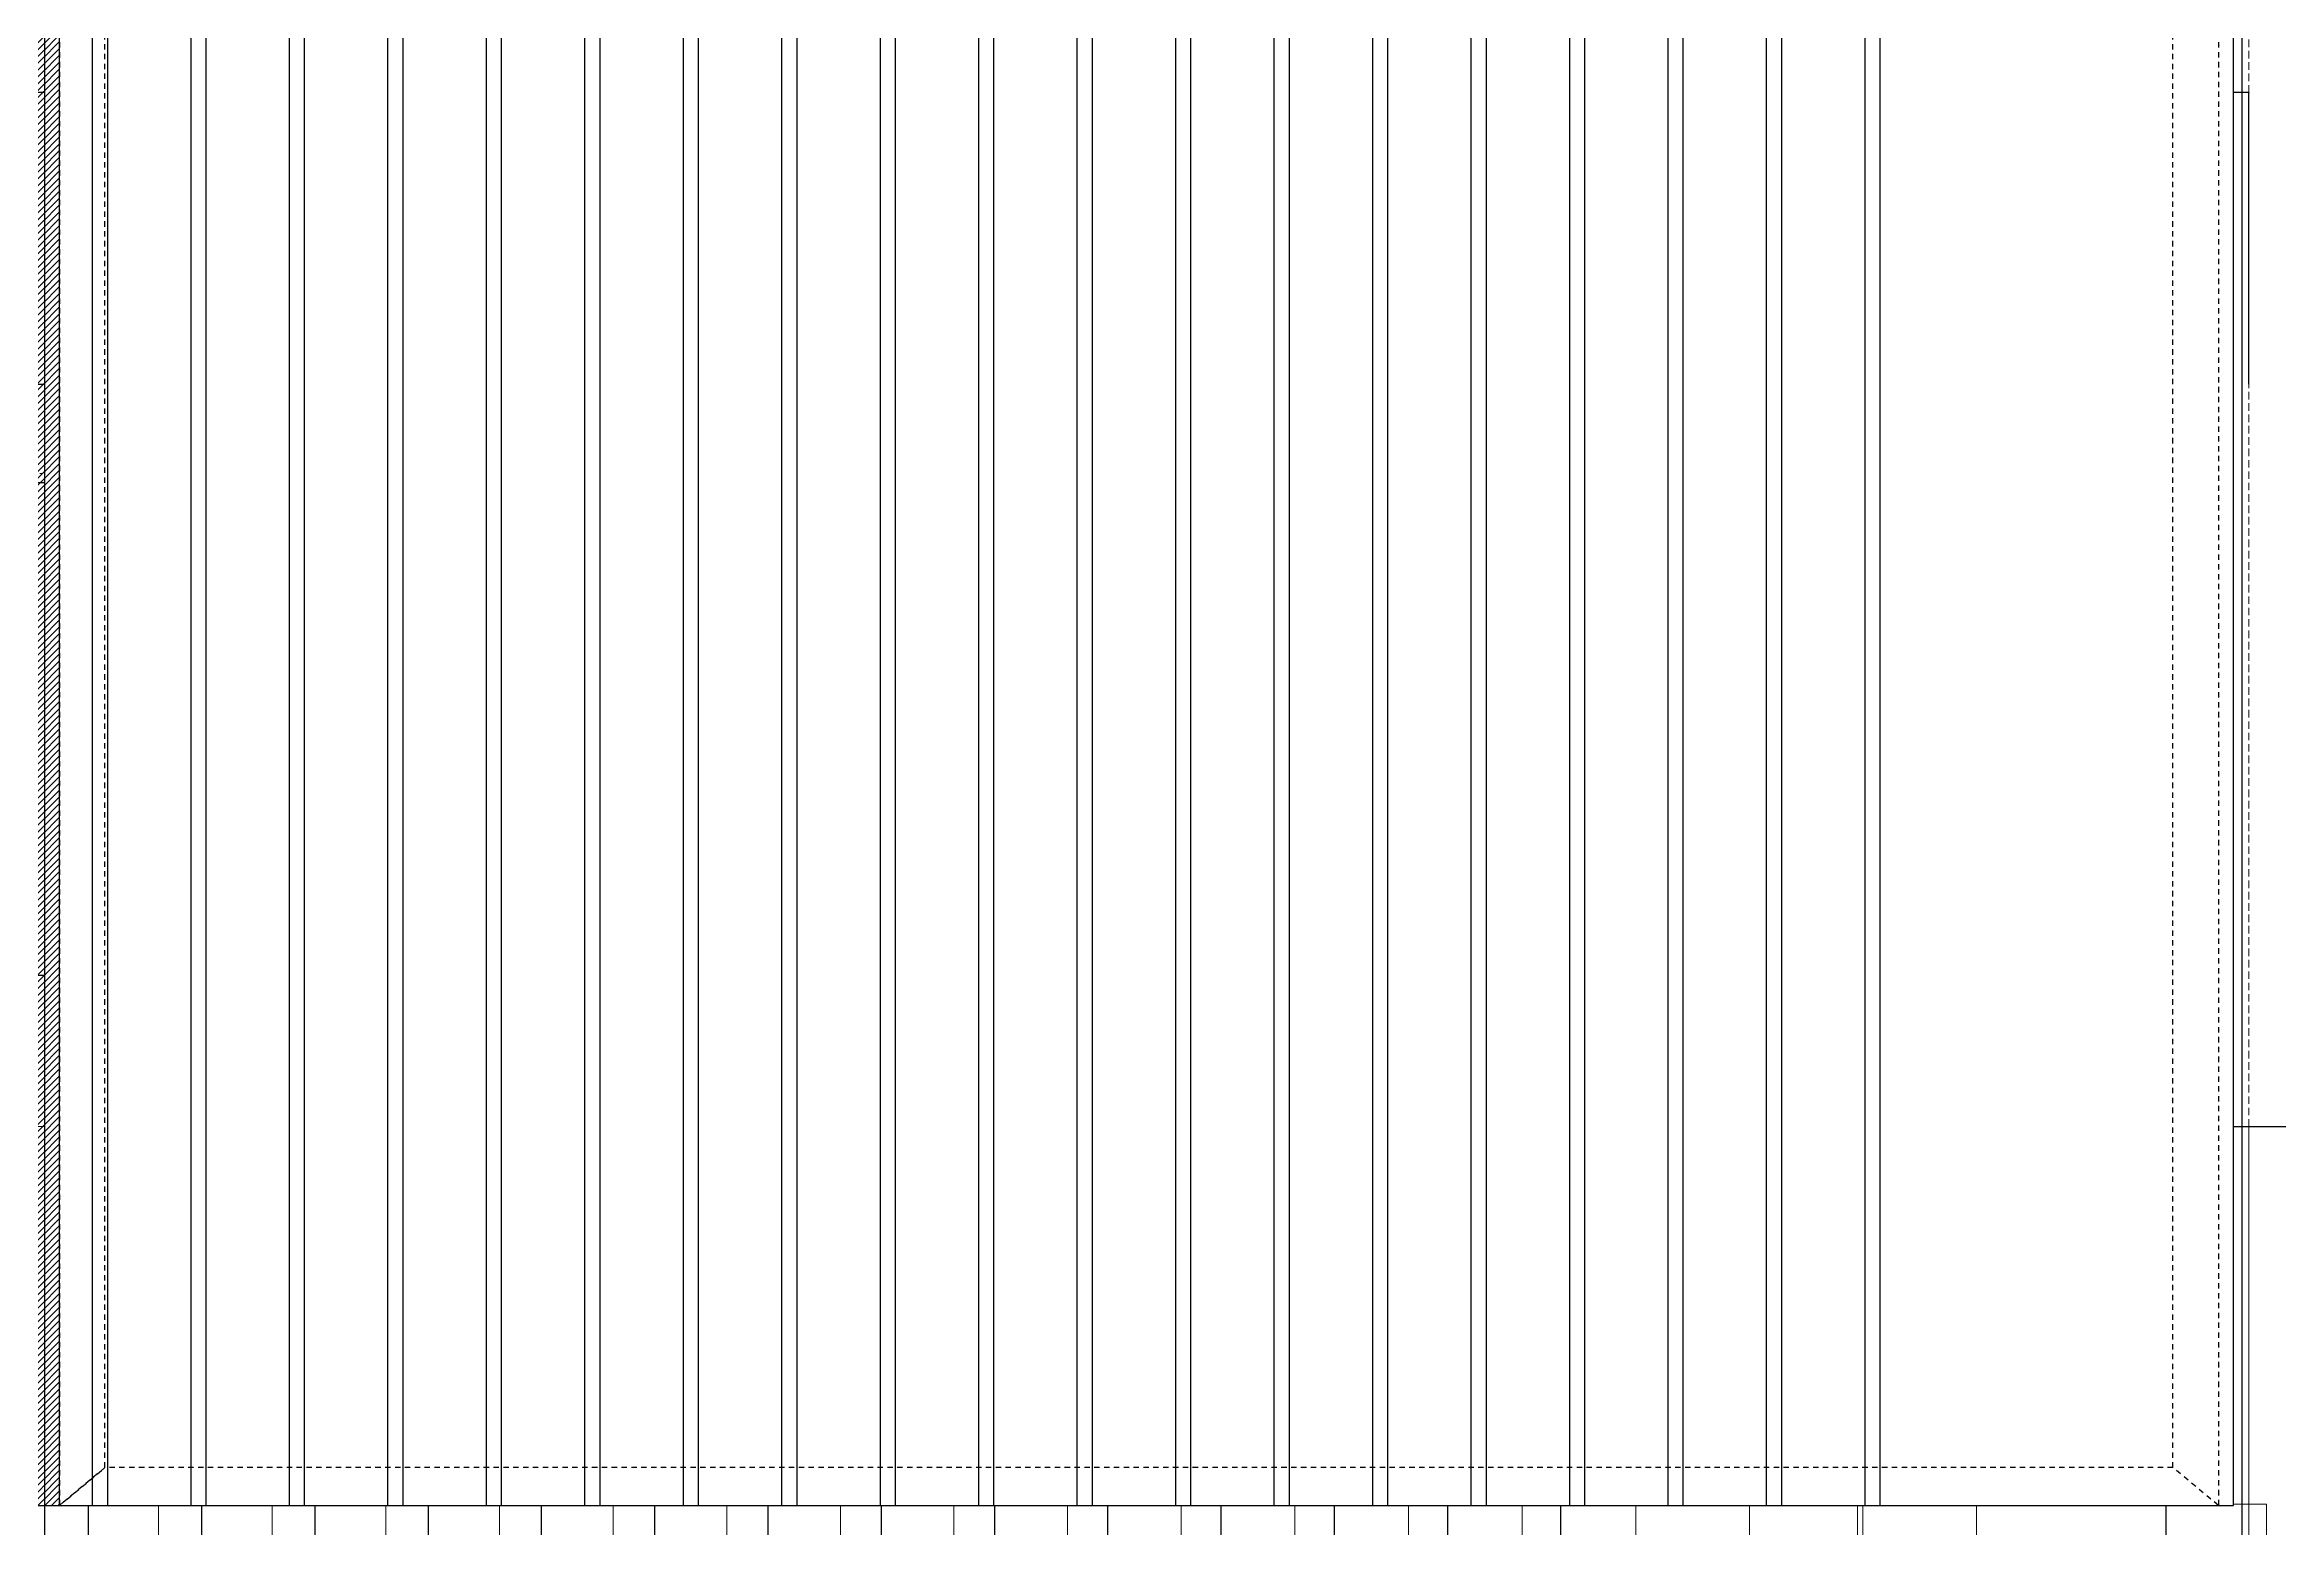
# Model space of a CAD drawing. Header units: millimetres. Extents: x 663313 to 1226001, y 1431724 to 1620898.
# Drawn here: x 806207 to 807682, y 1513690 to 1514669 of the extents above; entities that cross this region are included whole.
import ezdxf

# ---------------------------------------------------------------- set-up
doc = ezdxf.new("R2010")
doc.units = ezdxf.units.MM
doc.set_wipeout_variables(frame=1)
for name, pattern in [('CENTER', [50.8, 31.75, -6.35, 6.35, -6.35]), ('DPA_Grid _ Level 100', [1000, 550, -160, 130, -160]), ('HIDDEN', [0.375, 0.25, -0.125]), ('TA_GL_000.70000', [1.925, 0.7, -0.175, 0.175, -0.175, 0.7]), ('TA_HL_001.00000', [6.5, 3.55, -2.95]), ('XKITLINE00', [0]), ('XKITLINE02', [4, 2, -2])]:
    doc.linetypes.add(name, pattern=pattern)
for name, color, linetype, plot in [('000 - 0_HIDE_OBJ_FRAMING_DEF_SUB', 7, 'Continuous', False), ('000_AREA_ASPG_AREA_HATCH_', 7, 'Continuous', False), ('000_AREA_ASPG_AREA_MAIN_COLOR_1', 7, 'Continuous', False)]:
    doc.layers.add(name, color=color, linetype=linetype, plot=plot)
for name, color, linetype in [('000 - 0_SYM_DWG_GRIDLINE_MAIN_COLOR_251', 7, 'Continuous'), ('000 - CONCRETE_EX_BUILDING_MAIN_COLOR_1', 7, 'Continuous'), ('000 - GRID', 7, 'CENTER'), ('010 - ASPG_EXTR_MAIN_COLOR_2', 7, 'Continuous'), ('010 - ASPG_EXTR_WIPEOUT_', 7, 'Continuous'), ('010 - ASPG_FRAMING_MAIN_COLOR_1', 7, 'Continuous'), ('010 - ASPG_FRAMING_SUB_COLOR_2', 7, 'Continuous'), ('DIM', 7, 'Continuous')]:
    doc.layers.add(name, color=color, linetype=linetype)
for name, color, linetype, lineweight in [('A-FLOR-E', 7, 'Continuous', 9), ('A-GENM', 7, 'Continuous', 9), ('Bolt', 7, 'Continuous', 0), ('Part', 7, 'Continuous', 0)]:
    doc.layers.add(name, color=color, linetype=linetype, lineweight=lineweight)
doc.styles.add('Arial', font='arial.ttf')
doc.styles.add('TA', font='', dxfattribs={"height": 4.5})
doc.styles.get('TA').set_extended_font_data('Cordia New')
doc.dimstyles.new('Dim - 40 - End', dxfattribs={"dimscale": 0.04, "dimtxt": 3, "dimasz": 1, "dimexe": 0, "dimexo": 2.5, "dimgap": 1.5, "dimtad": 1, "dimdec": 0, "dimlfac": 1000, "dimzin": 1, "dimdsep": 46, "dimtxsty": 'Arial', "dimblk": 'END', "dimcen": 0.09, "dimclrd": 7, "dimclre": 7, "dimclrt": 7, "dimadec": 0, "dimazin": 0, "dimtfac": 1, "dimtdec": 0, "dimtix": 1, "dimtofl": 0, "dimtmove": 2, "dimatfit": 3, "dimfxl": 1, "dimtfill": 1, "dimtfillclr": 256, "dimtolj": 1, "dimtzin": 0, "dimarcsym": 0})

# ---------------------------------------------------------------- blocks, each defined once
blk = doc.blocks.new('*U4807')
at = {"layer": '000 - 0_SYM_DWG_GRIDLINE_MAIN_COLOR_251', "color": 7, "linetype": 'ByBlock', "ltscale": 5}
blk.add_line((12, 0), (-308, 0), dxfattribs=at)
at = {"color": 7, "style": 'TA', "flags": 1}
blk.add_attdef('LOCATION', (6, -6), '', height=4.5, rotation=270, dxfattribs=at)
blk = doc.blocks.new('W-1-PP18-ST_ENT4_REV00_20260602-143416_ELEVATION_1_DIMS')
at = {"layer": '000 - GRID', "color": 7, "linetype": 'TA_GL_000.70000', "xscale": 50, "yscale": 50, "zscale": 50, "rotation": 180}
blk.add_blockref('*U4807', (0, 106350), dxfattribs=at)
blk = doc.blocks.new('*A2772264')
at = {"layer": 'Part', "color": 7, "linetype": 'XKITLINE00', "lineweight": 0}
for p, q in [((265.875752, -44.216541), (265.875759, -44.216541)), ((265.875759, -44.216541), (268.075759, -44.216541)), ((265.875759, -44.316541), (265.875759, -44.216541)), ((268.075752, -44.216541), (268.075759, -44.216541)), ((268.075759, -44.216541), (268.075759, -44.316541)), ((265.875752, -44.316541), (265.875759, -44.316541)), ((268.075759, -44.316541), (265.875759, -44.316541)), ((268.075752, -44.316541), (268.075759, -44.316541))]:
    blk.add_line(p, q, dxfattribs=at)
at = {"layer": 'Part', "color": 7, "linetype": 'XKITLINE02', "lineweight": 0}
for p, q in [((265.875752, -44.216541), (265.875752, -44.316541)), ((268.075752, -44.216541), (268.075752, -44.316541))]:
    blk.add_line(p, q, dxfattribs=at)
blk = doc.blocks.new('*A2773265')
at = {"layer": 'Part', "color": 7, "linetype": 'XKITLINE02', "lineweight": 0}
for p, q in [((267.005754, -43.616541), (267.055757, -43.616541)), ((267.005754, -44.216541), (267.005754, -43.616541)), ((267.005757, -43.616541), (267.005757, -44.116541)), ((267.055754, -44.166541), (267.055754, -43.616541)), ((267.055757, -43.616541), (267.055757, -44.116541)), ((267.005754, -44.216541), (267.605757, -44.216541)), ((267.605754, -44.216541), (267.605754, -44.166541))]:
    blk.add_line(p, q, dxfattribs=at)
at = {"layer": 'Part', "color": 7, "linetype": 'XKITLINE00', "lineweight": 0}
for p, q in [((267.005757, -44.116541), (267.005757, -44.216541)), ((267.605757, -44.166541), (267.055754, -44.166541)), ((267.055757, -44.116541), (267.055757, -44.166541)), ((267.605757, -44.216541), (267.605757, -44.166541))]:
    blk.add_line(p, q, dxfattribs=at)
blk = doc.blocks.new('*A2775267')
at = {"layer": 'Bolt', "color": 7, "linetype": 'XKITLINE02', "lineweight": 0}
for p, q in [((267.055755, -43.746541), (267.005755, -43.746541)), ((267.134955, -43.916541), (266.705755, -43.916541)), ((267.005755, -43.846541), (266.945755, -43.846541)), ((267.005756, -43.986541), (266.945756, -43.986541)), ((267.055756, -44.086541), (267.005756, -44.086541))]:
    blk.add_line(p, q, dxfattribs=at)
blk = doc.blocks.new('*A2776268')
at = {"layer": 'Bolt'}
for points in [[(266.006, -44.317), (266.006, -44.217), (266.146, -44.217), (266.146, -44.317)], [(267.806, -44.317), (267.806, -44.217), (267.946, -44.217), (267.946, -44.317)]]:
    blk.add_hatch(color=7, dxfattribs=at).paths.add_polyline_path(points, flags=17)
at = {"layer": 'Bolt', "color": 7, "linetype": 'XKITLINE00', "lineweight": 0}
for p, q in [((266.006, -44.217), (266.006, -44.317)), ((266.076, -44.217), (266.076, -44.317)), ((266.146, -44.217), (266.146, -44.317)), ((267.806, -44.217), (267.806, -44.317)), ((267.876, -44.217), (267.876, -44.317)), ((267.946, -44.217), (267.946, -44.317))]:
    blk.add_line(p, q, dxfattribs=at)
blk = doc.blocks.new('*A2777269')
at = {"layer": 'Part', "color": 7, "linetype": 'XKITLINE00', "lineweight": 0}
for p, q in [((266.945758, -40.326541), (267.005763, -40.326541)), ((266.945763, -40.626541), (266.945763, -40.326541)), ((267.005758, -40.326541), (267.005763, -40.326541)), ((267.005763, -40.326541), (267.005763, -40.626541)), ((266.945759, -41.326541), (266.945763, -40.626541)), ((267.005763, -40.626541), (266.945763, -40.626541)), ((267.005763, -40.626541), (267.005759, -41.326541)), ((266.945758, -41.326541), (267.005759, -41.326541)), ((267.005759, -41.326541), (267.005758, -41.326541))]:
    blk.add_line(p, q, dxfattribs=at)
at = {"layer": 'Part', "color": 7, "linetype": 'XKITLINE02', "lineweight": 0}
for p, q in [((266.945763, -40.326541), (266.945758, -40.326541)), ((266.945758, -40.326541), (266.945758, -41.326541)), ((267.005758, -41.326541), (267.005758, -40.326541)), ((266.945759, -41.326541), (266.945758, -41.326541))]:
    blk.add_line(p, q, dxfattribs=at)
blk = doc.blocks.new('*A2778270')
at = {"layer": 'Part', "color": 7, "linetype": 'XKITLINE02', "lineweight": 0}
for p, q in [((266.475758, -40.266541), (267.475763, -40.266541)), ((266.475758, -40.326541), (266.475758, -40.266541)), ((267.475758, -40.266541), (267.475758, -40.326541))]:
    blk.add_line(p, q, dxfattribs=at)
at = {"layer": 'Part', "color": 7, "linetype": 'XKITLINE00', "lineweight": 0}
for p, q in [((266.475763, -40.326541), (266.475763, -40.266541)), ((267.475763, -40.326541), (267.475763, -40.266541)), ((267.475763, -40.326541), (266.475758, -40.326541)), ((267.475758, -40.326541), (267.475763, -40.326541))]:
    blk.add_line(p, q, dxfattribs=at)
blk = doc.blocks.new('*A2779271')
at = {"layer": 'Bolt'}
for points in [[(266.606, -40.267), (266.606, -40.207), (266.746, -40.207), (266.746, -40.267)], [(266.606, -40.327), (266.606, -40.267), (266.746, -40.267), (266.746, -40.327)], [(267.206, -40.267), (267.206, -40.207), (267.346, -40.207), (267.346, -40.267)], [(267.206, -40.327), (267.206, -40.267), (267.346, -40.267), (267.346, -40.327)]]:
    blk.add_hatch(color=7, dxfattribs=at).paths.add_polyline_path(points, flags=17)
at = {"layer": 'Bolt', "color": 7, "linetype": 'XKITLINE00', "lineweight": 0}
for p, q in [((266.676, -40.406), (266.676, -39.977)), ((267.276, -40.406), (267.276, -39.977)), ((266.606, -40.267), (266.606, -40.207)), ((266.606, -40.327), (266.606, -40.267)), ((266.746, -40.267), (266.746, -40.207)), ((266.746, -40.327), (266.746, -40.267)), ((267.206, -40.267), (267.206, -40.207)), ((267.206, -40.327), (267.206, -40.267)), ((267.346, -40.267), (267.346, -40.207)), ((267.346, -40.327), (267.346, -40.267))]:
    blk.add_line(p, q, dxfattribs=at)
blk = doc.blocks.new('cano')
at = {"layer": '000 - CONCRETE_EX_BUILDING_MAIN_COLOR_1', "color": 7, "linetype": 'XKITLINE00', "lineweight": 0}
for p, q in [((663610.4459, 1524720.8015), (663610.4459, 1524720.8015)), ((663610.4459, 1524720.8015), (663610.7159, 1524720.8015)), ((663610.4459, 1524720.8015), (663610.4459, 1524720.6321)), ((663610.7159, 1524720.8015), (663610.7159, 1524720.5941))]:
    blk.add_line(p, q, dxfattribs=at)
at = {"layer": '000 - CONCRETE_EX_BUILDING_MAIN_COLOR_1', "color": 7, "linetype": 'XKITLINE02', "lineweight": 0}
for p, q in [((663610.4459, 1524720.2515), (663610.4459, 1524720.8015)), ((663610.4459, 1524720.8015), (663610.7159, 1524720.8015)), ((663610.4459, 1524720.5315), (663610.4459, 1524720.8015)), ((663610.4459, 1524720.5315), (663610.4459, 1524720.8015)), ((663610.7159, 1524720.8015), (663610.7159, 1524720.2515)), ((663610.7159, 1524720.8015), (663610.7159, 1524720.5315))]:
    blk.add_line(p, q, dxfattribs=at)
blk = doc.blocks.new('GM_Louver Grill Vertical Z1 - Z Profile-V42-ENT 4 ELE-1 sheet')
at = {"layer": 'A-GENM', "color": 7}
blk.add_line((1800304.2, 105898.4), (1800304.2, 110050), dxfattribs=at)
blk = doc.blocks.new('2')
at = {"color": 7}
for p, q in [((1803529.2, 105902.3), (1803529.2, 110050)), ((1804929.2, 110000), (1804929.2, 105902.3))]:
    blk.add_line(p, q, dxfattribs=at)
blk.add_lwpolyline([(1803479.2, 110050), (1804979.2, 110050), (1804979.2, 105902.3), (1803479.2, 105902.3)], close=True, dxfattribs=at)
at = {"layer": 'A-GENM', "color": 7}
for p in [(3300, 0), (3375, 0), (3450, 0), (3525, 0), (3600, 0), (3675, 0), (3750, 0), (3825, 0), (3900, 0), (3975, 0), (4050, 0), (4125, 0), (4200, 0), (4275, 0), (4350, 0), (4425, 0), (4500, 0)]:
    blk.add_blockref('GM_Louver Grill Vertical Z1 - Z Profile-V42-ENT 4 ELE-1 sheet', p, dxfattribs=at)
blk = doc.blocks.new('END')
at = {"color": 7}
for p, q in [((2, 0), (-2, 0)), ((-1, -1), (1, 1)), ((0, 2), (0, -2))]:
    blk.add_line(p, q, dxfattribs=at)
blk = doc.blocks.new('*D4497')
at = {"layer": '000 - 0_HIDE_OBJ_FRAMING_DEF_SUB', "color": 7, "lineweight": -2, "transparency": 16777216}
for p, q in [((5105, 106840.1), (5105, 107032.7)), ((5105, 107032.7), (7780, 107032.7)), ((7780, 106840.1), (7780, 107032.7))]:
    blk.add_line(p, q, dxfattribs=at)
at = {"layer": 'Defpoints', "color": 7, "transparency": 16777216}
for p in [(7780, 107032.7), (5105, 106840), (7780, 106840)]:
    blk.add_point(p, dxfattribs=at)
at = {"layer": '000 - 0_HIDE_OBJ_FRAMING_DEF_SUB', "color": 7, "lineweight": -2, "transparency": 16777216, "xscale": 0.04, "yscale": 0.04, "zscale": 0.04, "rotation": 180}
blk.add_blockref('END', (5105, 107032.7), dxfattribs=at)
at = {"layer": '000 - 0_HIDE_OBJ_FRAMING_DEF_SUB', "color": 7, "lineweight": -2, "transparency": 16777216, "xscale": 0.04, "yscale": 0.04, "zscale": 0.04}
blk.add_blockref('END', (7780, 107032.7), dxfattribs=at)
at = {"layer": '000 - 0_HIDE_OBJ_FRAMING_DEF_SUB', "color": 7, "transparency": 16777216, "insert": (6442.5, 107032.8), "char_height": 0.12, "attachment_point": 5, "style": 'Arial', "bg_fill": 3, "box_fill_scale": 1.1, "bg_fill_color": 256, "bg_fill_true_color": 13158600, "bg_fill_transparency": 0}
blk.add_mtext('\\A1;2675000', dxfattribs=at)
blk = doc.blocks.new('*D4498')
at = {"layer": '000 - 0_HIDE_OBJ_FRAMING_DEF_SUB', "color": 7, "lineweight": -2, "transparency": 16777216}
for p, q in [((7780, 106840.1), (7780, 107032.7)), ((7780, 107032.7), (7805, 107032.7)), ((7805, 106840.1), (7805, 107032.7))]:
    blk.add_line(p, q, dxfattribs=at)
at = {"layer": 'Defpoints', "color": 7, "transparency": 16777216}
for p in [(7805, 107032.7), (7780, 106840), (7805, 106840)]:
    blk.add_point(p, dxfattribs=at)
at = {"layer": '000 - 0_HIDE_OBJ_FRAMING_DEF_SUB', "color": 7, "lineweight": -2, "transparency": 16777216, "xscale": 0.04, "yscale": 0.04, "zscale": 0.04, "rotation": 180}
blk.add_blockref('END', (7780, 107032.7), dxfattribs=at)
at = {"layer": '000 - 0_HIDE_OBJ_FRAMING_DEF_SUB', "color": 7, "lineweight": -2, "transparency": 16777216, "xscale": 0.04, "yscale": 0.04, "zscale": 0.04}
blk.add_blockref('END', (7805, 107032.7), dxfattribs=at)
at = {"layer": '000 - 0_HIDE_OBJ_FRAMING_DEF_SUB', "color": 7, "transparency": 16777216, "insert": (7792.5, 107032.8), "char_height": 0.12, "attachment_point": 5, "style": 'Arial', "bg_fill": 3, "box_fill_scale": 1.1, "bg_fill_color": 256, "bg_fill_true_color": 13158600, "bg_fill_transparency": 0}
blk.add_mtext('\\A1;25000', dxfattribs=at)
blk = doc.blocks.new('*A2774266')
at = {"layer": 'Part', "color": 7, "linetype": 'XKITLINE02', "lineweight": 0}
for p, q in [((265.675751, -44.516541), (265.875752, -44.316541)), ((268.275751, -44.516541), (268.105752, -44.316541)), ((268.27576, -44.516541), (265.675751, -44.516541))]:
    blk.add_line(p, q, dxfattribs=at)
at = {"layer": 'Part', "color": 7, "linetype": 'XKITLINE00', "lineweight": 0}
for p, q in [((265.67576, -44.516541), (265.875759, -44.316541)), ((265.875752, -44.316541), (265.875759, -44.316541)), ((265.875759, -44.316541), (268.105759, -44.316541)), ((268.105759, -44.316541), (268.27576, -44.516541))]:
    blk.add_line(p, q, dxfattribs=at)
blk = doc.blocks.new('GM_Louver Grill Vertical Z1 - Z Profile-24759718-ENT 4 ELE-1 sheet')
at = {"layer": '000 - 0_HIDE_OBJ_FRAMING_DEF_SUB', "color": 7}
blk.add_line((1800108.1, 105869), (1800108.1, 108340), dxfattribs=at)
blk = doc.blocks.new('W-1-PP18-ST_ENT4_REV00_20260602-144452_ELEVATION_1_EX')
at = {"layer": '000 - 0_HIDE_OBJ_FRAMING_DEF_SUB', "color": 7, "linetype": 'DPA_Grid _ Level 100'}
blk.add_line((-3849.1978, 106450), (32047.7924, 106450), dxfattribs=at)
at = {"layer": '000 - 0_HIDE_OBJ_FRAMING_DEF_SUB', "color": 7}
for p in [(-1793728.8623, 0), (-1793654.1096, 0), (-1793579.357, 0), (-1793504.6044, 0), (-1793429.8517, 0), (-1793355.0991, 0), (-1793280.3465, 0), (-1793205.5939, 0), (-1793130.8412, 0), (-1793056.0886, 0), (-1792981.336, 0), (-1792906.5833, 0), (-1792831.8307, 0), (-1792757.0781, 0)]:
    blk.add_blockref('GM_Louver Grill Vertical Z1 - Z Profile-24759718-ENT 4 ELE-1 sheet', p, dxfattribs=at)
blk = doc.blocks.new('*U5253')
at = {"color": 7}
blk.add_wipeout([(50, 0), (1495, 0), (1495, 3950), (50, 3950)], dxfattribs=at).dxf.layer = '010 - ASPG_EXTR_WIPEOUT_'
at = {"layer": '010 - ASPG_EXTR_MAIN_COLOR_2', "color": 7}
for points in [[(81.6, 0), (91.8, 0), (91.8, 3950), (81.6, 3950)], [(146.6, 0), (156.8, 0), (156.8, 3950), (146.6, 3950)], [(211.6, 0), (221.8, 0), (221.8, 3950), (211.6, 3950)], [(276.6, 0), (286.8, 0), (286.8, 3950), (276.6, 3950)], [(341.6, 0), (351.8, 0), (351.8, 3950), (341.6, 3950)], [(406.6, 0), (416.8, 0), (416.8, 3950), (406.6, 3950)], [(471.6, 0), (481.8, 0), (481.8, 3950), (471.6, 3950)], [(536.6, 0), (546.8, 0), (546.8, 3950), (536.6, 3950)], [(601.6, 0), (611.8, 0), (611.8, 3950), (601.6, 3950)], [(666.6, 0), (676.8, 0), (676.8, 3950), (666.6, 3950)], [(731.6, 0), (741.8, 0), (741.8, 3950), (731.6, 3950)], [(796.6, 0), (806.8, 0), (806.8, 3950), (796.6, 3950)], [(861.6, 0), (871.8, 0), (871.8, 3950), (861.6, 3950)], [(926.6, 0), (936.8, 0), (936.8, 3950), (926.6, 3950)], [(991.6, 0), (1001.8, 0), (1001.8, 3950), (991.6, 3950)], [(1056.6, 0), (1066.8, 0), (1066.8, 3950), (1056.6, 3950)], [(1121.6, 0), (1131.8, 0), (1131.8, 3950), (1121.6, 3950)], [(1186.6, 0), (1196.8, 0), (1196.8, 3950), (1186.6, 3950)], [(1251.6, 0), (1261.8, 0), (1261.8, 3950), (1251.6, 3950)]]:
    blk.add_lwpolyline(points, close=True, dxfattribs=at)
at = {"layer": '010 - ASPG_FRAMING_SUB_COLOR_2', "color": 7}
blk.add_lwpolyline([(50, 0), (1495, 0), (1495, 3950), (50, 3950)], close=True, dxfattribs=at)
blk = doc.blocks.new('*U5339')
at = {"layer": '010 - ASPG_FRAMING_MAIN_COLOR_1', "color": 7, "linetype": 'ByBlock'}
for points in [[(0, 0), (0, 1425), (25, 1395), (25, 30), (0, 0)], [(1316.7, 1425), (0, 1425), (25, 1395), (1291.7, 1395)], [(1316.7, 0), (1316.7, 1425), (1291.7, 1395), (1291.7, 30), (1316.7, 0)], [(25, 30), (1291.7, 30), (1316.7, 0), (0, 0), (25, 30)]]:
    blk.add_lwpolyline(points, close=True, dxfattribs=at)
blk = doc.blocks.new('*U5415')
at = {"layer": '000_AREA_ASPG_AREA_HATCH_', "transparency": 33554539}
h = blk.add_hatch(dxfattribs=at)
h.set_pattern_fill('ANSI31')
h.set_pattern_definition([(45, (-24.4354, 3924.1105), (-2.245064, 2.245064), [])])
h.paths.add_polyline_path([(-60, 0), (60, 0), (60, 3950), (-60, 3950)])
at = {"layer": '000_AREA_ASPG_AREA_MAIN_COLOR_1', "color": 7}
blk.add_lwpolyline([(-60, 0), (60, 0), (60, 3950), (-60, 3950)], close=True, dxfattribs=at)
blk = doc.blocks.new('W-1-PP18-ST_ENT4_REV00_20260602-144432_ELEVATION_1_ST')
at = {"layer": 'A-FLOR-E', "color": 7, "linetype": 'HIDDEN', "ltscale": 20}
blk.add_lwpolyline([(7805, 106350), (7805, 109850), (8105.0011, 109850), (8105, 106350)], close=True, dxfattribs=at)
at = {"layer": 'DIM', "color": 7}
blk.add_lwpolyline([(5106.9995, 106840), (7780, 106840), (7780, 106775), (5106.9995, 106775)], close=True, dxfattribs=at)
at = {"layer": 'Part', "color": 7, "linetype": 'HIDDEN', "lineweight": 0, "ltscale": 5}
for p, q in [((7527.0008, 108100), (7527.0008, 106390)), ((7533.0004, 108100), (7533.0004, 106390))]:
    blk.add_line(p, q, dxfattribs=at)
at = {"layer": 'Part', "color": 7, "linetype": 'XKITLINE02', "lineweight": 0}
for p, q in [((5106.9995, 106781), (7780, 106781)), ((7480.0004, 106390), (7480.0009, 106390))]:
    blk.add_line(p, q, dxfattribs=at)
at = {"layer": 'Part', "color": 7, "linetype": 'XKITLINE00', "lineweight": 0}
for points in [[(7805, 106350), (1759.9995, 106350), (1759.9995, 105400), (7805, 105400)], [(13399.9994, 106350), (7805, 106350), (7805, 105400), (13399.9994, 105400), (13399.9994, 106349.9999)]]:
    blk.add_lwpolyline(points, dxfattribs=at)
at = {"color": 7}
blk.add_blockref('2', (-1797178.8102, 0), dxfattribs=at)
at = {"color": 7, "lineweight": 0, "xscale": 100, "yscale": 100, "zscale": 100}
for name, p in [('*A2779271', (-19167.5756, 110801.6541)), ('*A2778270', (-19167.5756, 110801.6541)), ('*A2777269', (-19167.5756, 110801.6541)), ('*A2773265', (-19167.5756, 110801.6541)), ('*A2775267', (-19167.5756, 110801.6541)), ('*A2775267', (-19167.5749, 110801.6541)), ('*A2772264', (-19167.5756, 110801.6541)), ('*A2776268', (-19167.5756, 110801.6541)), ('*A2774266', (-19169.0756, 110801.6541))]:
    blk.add_blockref(name, p, dxfattribs=at)
at = {"layer": '000 - CONCRETE_EX_BUILDING_MAIN_COLOR_1', "color": 7, "xscale": 1000, "yscale": 1000, "zscale": 1000}
blk.add_blockref('cano', (-663602899.2015, -1524614700.683), dxfattribs=at)
at = {"layer": '000 - 0_HIDE_OBJ_FRAMING_DEF_SUB', "color": 7}
dim = blk.add_linear_dim(base=(7780, 107032.65769), p1=(5104.99954, 106840), p2=(7780, 106840), dimstyle='Dim - 40 - End', override={"dimclrd": 7, "dimclre": 7, "dimclrt": 7}, dxfattribs=at)
dim.commit()
dim.dimension.update_dxf_attribs({"geometry": '*D4497', "text_midpoint": (6442.49977, 107032.77896)})
at = {"layer": 'Part', "color": 7, "linetype": 'XKITLINE00', "lineweight": 0}
blk.add_lwpolyline([(7480.0004, 108100), (7480.0009, 106390), (7580.0009, 106390), (7580.0005, 108100)], close=True, dxfattribs=at)
at = {"layer": '000 - 0_HIDE_OBJ_FRAMING_DEF_SUB', "color": 7}
dim = blk.add_linear_dim(base=(7805, 107032.6577), p1=(7780, 106840), p2=(7805, 106840), dimstyle='Dim - 40 - End', override={"dimclrd": 7, "dimclre": 7, "dimclrt": 7}, dxfattribs=at)
dim.commit()
dim.dimension.update_dxf_attribs({"geometry": '*D4498', "text_midpoint": (7792.5, 107032.779)})

msp = doc.modelspace()

# ---------------------------------------------------------------- block references
at = {"color": 7}
msp.add_blockref('W-1-PP18-ST_ENT4_REV00_20260602-143416_ELEVATION_1_DIMS', (799856.9923, 1407605.0011), dxfattribs=at)

# ---------------------------------------------------------------- next in the draw order: block references
msp.add_blockref('W-1-PP18-ST_ENT4_REV00_20260602-144432_ELEVATION_1_ST', (799856.9923, 1407605.0011), dxfattribs=at)

# ---------------------------------------------------------------- next in the draw order: block references
msp.add_blockref('W-1-PP18-ST_ENT4_REV00_20260602-144452_ELEVATION_1_EX', (799856.9923, 1407605.0011), dxfattribs=at)

# ---------------------------------------------------------------- next in the draw order: block references
msp.add_blockref('*U5253', (806156.9923, 1513705.0011), dxfattribs=at)

# ---------------------------------------------------------------- next in the draw order: block references
msp.add_blockref('*U5415', (806156.9923, 1513705.0011), dxfattribs=at)
at = {"color": 7, "linetype": 'TA_HL_001.00000', "yscale": -1, "rotation": 90}
msp.add_blockref('*U5339', (806216.9923, 1513705.0011), dxfattribs=at)

doc.saveas('drawing.dxf')
